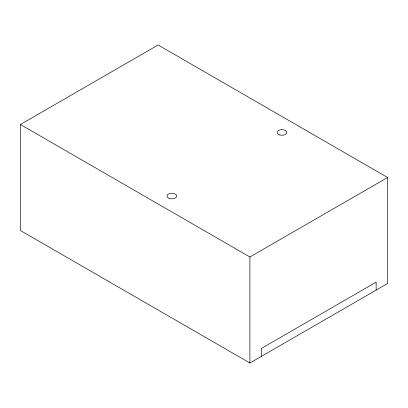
<?xml version="1.0" encoding="UTF-8"?>
<svg xmlns="http://www.w3.org/2000/svg" width="408" height="408" viewBox="0 0 408 408"><rect width="100%" height="100%" fill="white"/><g stroke="black" fill="none" stroke-linecap="round" stroke-linejoin="round"><path stroke-width="0.61" d="M20.4 124.501L158.1 44.997L387.6 177.5L387.6 283.499L249.9 363.003L20.4 230.5L20.4 124.501L249.9 256.999L387.6 177.5M376.125 290.124L376.125 282.178L261.375 348.427L261.375 356.378M249.9 256.999L249.9 363.003M279.597 134.885A4.871 2.81 0 0 0 286.9 132.447A4.871 2.81 0 0 0 279.597 130.014A4.871 2.81 0 0 0 279.597 134.885M169.437 198.482A4.871 2.81 0 0 0 176.74 196.049A4.871 2.81 0 0 0 169.437 193.616A4.871 2.81 0 0 0 169.437 198.482"/></g></svg>
